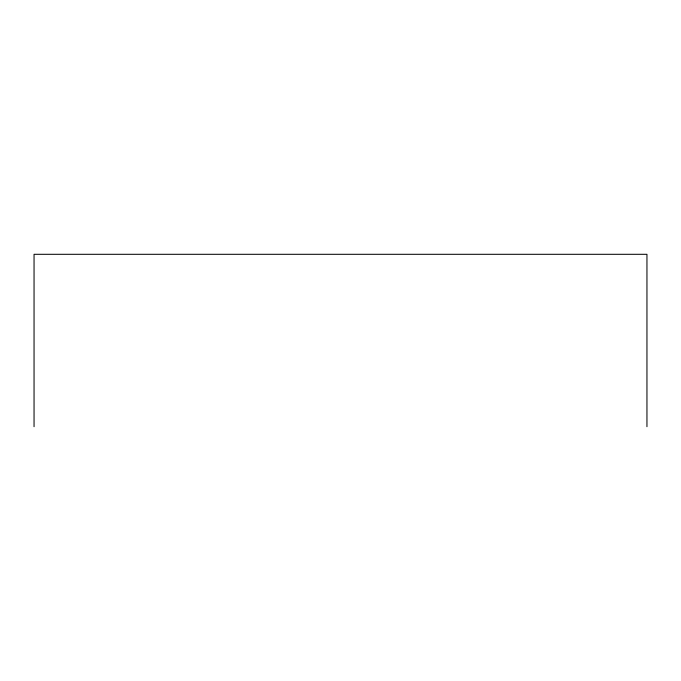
<?xml version="1.0" encoding="UTF-8"?>
<svg xmlns="http://www.w3.org/2000/svg" width="681" height="681" viewBox="0 0 681 681"><rect width="100%" height="100%" fill="white"/><g stroke="black" fill="none" stroke-linecap="round" stroke-linejoin="round"><path stroke-width="1.02" d="M646.95 426.698L646.95 254.302L34.05 254.302L34.05 426.698"/></g></svg>
